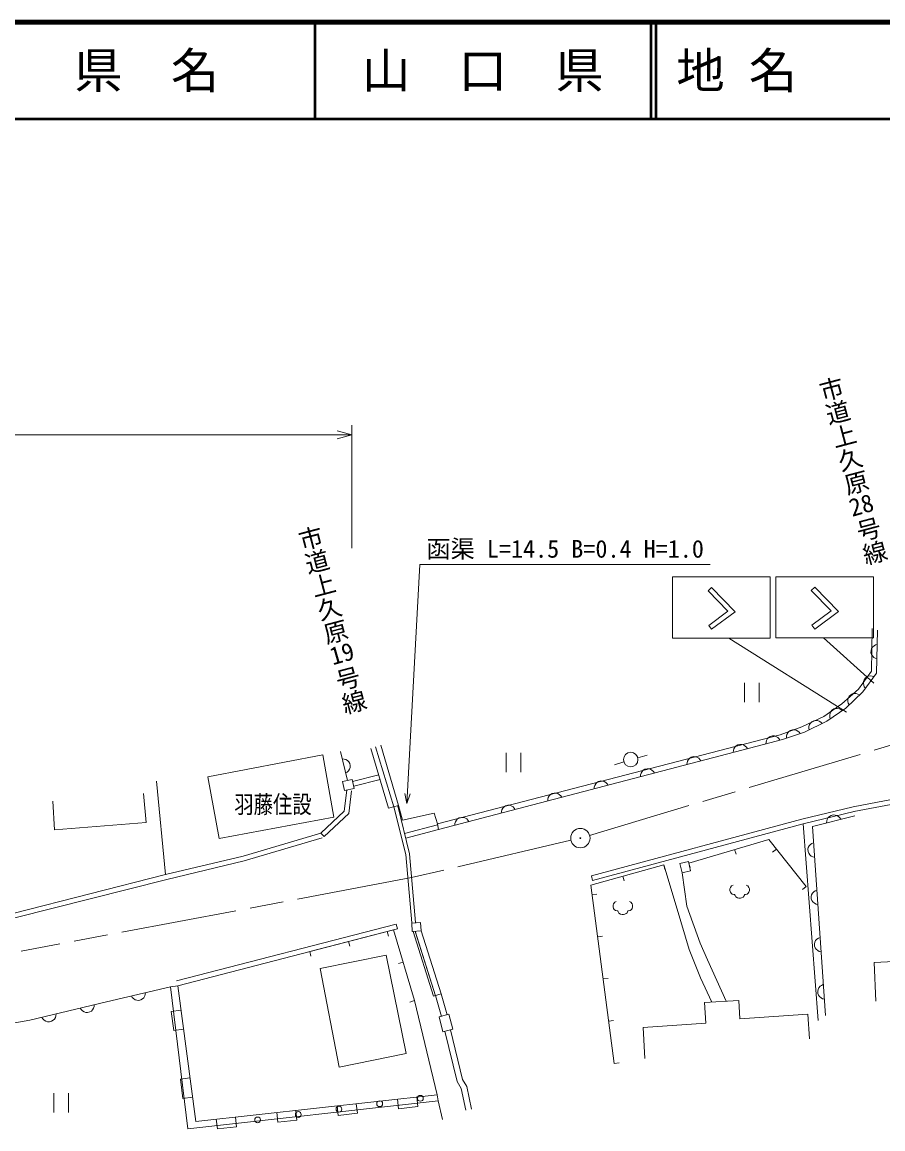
# Model space of a CAD drawing. Units: millimetres, scale not verified. Extents: x 40000 to 680000, y 20000 to 380000.
# Drawn here: x 302746 to 391737, y 265590 to 380000 of the extents above; entities that cross this region are included whole.
import ezdxf
from ezdxf.enums import TextEntityAlignment as Align

# ---------------------------------------------------------------- set-up
doc = ezdxf.new("R2010")
doc.units = ezdxf.units.MM
doc.header["$LTSCALE"] = 1000
doc.linetypes.add('CHAIN', pattern=[18.5, 12, -1.5, 3.5, -1.5])
for name, color, linetype, lineweight in [('M-BGD', 7, 'Continuous', 13), ('M-BGD-EXST', 7, 'Continuous', 13), ('M-BMK', 2, 'CHAIN', 13), ('M-BMK-SRVR', 3, 'Continuous', 13), ('M-STR-HTXT', 7, 'Continuous', 13), ('M-TTL', 2, 'Continuous', 140), ('M-TTL-LINE', 7, 'Continuous', 50), ('M-TTL-TXT', 7, 'Continuous', 50)]:
    doc.layers.add(name, color=color, linetype=linetype, lineweight=lineweight)
doc.layers.add('M-BGD-HTXT', color=7, linetype='Continuous')
doc.styles.add('@ＭＳ ゴシック', font='')
doc.styles.add('ＭＳ ゴシック', font='')
doc.styles.get('@ＭＳ ゴシック').set_extended_font_data('@MS Gothic')
doc.styles.get('ＭＳ ゴシック').set_extended_font_data('MS Gothic')

msp = doc.modelspace()

# ---------------------------------------------------------------- linework, layer by layer
at = {"layer": 'M-BGD'}
for p, q in [((390577, 312891), (390642, 317308)), ((391189, 317146), (391091, 312696)), ((390513, 315055), (390507, 314815)), ((390507, 314815), (390563, 314634)), ((390576, 315233), (390513, 315055)), ((390563, 314634), (390650, 314482)), ((390670, 315381), (390576, 315233)), ((390823, 315528), (390670, 315381)), ((390975, 315615), (390823, 315528)), ((391156, 315671), (390975, 315615)), ((390650, 314482), (390797, 314328)), ((390797, 314328), (390945, 314235)), ((390945, 314235), (391123, 314171)), ((389213, 311040), (390577, 312891)), ((391091, 312696), (389662, 310780)), ((390261, 312386), (390099, 312320)), ((390471, 312417), (390261, 312386)), ((390645, 312399), (390471, 312417)), ((390825, 312340), (390645, 312399)), ((377443, 311715), (377443, 309715)), ((378963, 309715), (378963, 311715)), ((389740, 311839), (389723, 311665)), ((389723, 311665), (389753, 311455)), ((389800, 312019), (389740, 311839)), ((389753, 311455), (389820, 311293)), ((389943, 312211), (389800, 312019)), ((389820, 311293), (389928, 311137)), ((390099, 312320), (389943, 312211)), ((387492, 309514), (389213, 311040)), ((389662, 310780), (387908, 309092)), ((388174, 310138), (388128, 309970)), ((388262, 310307), (388174, 310138)), ((388435, 310473), (388262, 310307)), ((388606, 310555), (388435, 310473)), ((388776, 310594), (388606, 310555)), ((388989, 310590), (388776, 310594)), ((389157, 310544), (388989, 310590)), ((389325, 310456), (389157, 310544)), ((385640, 308215), (387492, 309514)), ((387908, 309092), (385927, 307728)), ((386659, 308997), (386462, 308860)), ((386842, 309049), (386659, 308997)), ((387016, 309060), (386842, 309049)), ((387225, 309022), (387016, 309060)), ((387384, 308949), (387225, 309022)), ((387536, 308835), (387384, 308949)), ((388128, 309970), (388124, 309757)), ((388124, 309757), (388163, 309587)), ((388163, 309587), (388245, 309416)), ((383367, 307143), (385640, 308215)), ((384603, 307777), (384388, 307671)), ((384791, 307803), (384603, 307777)), ((384966, 307789), (384791, 307803)), ((385167, 307721), (384966, 307789)), ((386275, 308550), (386237, 308341)), ((386237, 308341), (386247, 308167)), ((386247, 308167), (386300, 307984)), ((386348, 308709), (386275, 308550)), ((386462, 308860), (386348, 308709)), ((381126, 306331), (383367, 307143)), ((382022, 306665), (381907, 306533)), ((382174, 306778), (382022, 306665)), ((382402, 306853), (382174, 306778)), ((382592, 306853), (382402, 306853)), ((382763, 306814), (382592, 306853)), ((382952, 306718), (382763, 306814)), ((383084, 306604), (382952, 306718)), ((385927, 307728), (383622, 306591)), ((384090, 307190), (384076, 307016)), ((384076, 307016), (384102, 306828)), ((384159, 307391), (384090, 307190)), ((384253, 307538), (384159, 307391)), ((384388, 307671), (384253, 307538)), ((385314, 307626), (385167, 307721)), ((385447, 307491), (385314, 307626)), ((345681, 297140), (379243, 305844)), ((379243, 305844), (381126, 306331)), ((381348, 305844), (379400, 305324)), ((379661, 305580), (379649, 305391)), ((379709, 305748), (379661, 305580)), ((379815, 305932), (379709, 305748)), ((379937, 306058), (379815, 305932)), ((380096, 306162), (379937, 306058)), ((380327, 306224), (380096, 306162)), ((380517, 306212), (380327, 306224)), ((380685, 306164), (380517, 306212)), ((380869, 306058), (380685, 306164)), ((380994, 305936), (380869, 306058)), ((381099, 305777), (380994, 305936)), ((383622, 306591), (381348, 305844)), ((381773, 306173), (381772, 305983)), ((381812, 306344), (381773, 306173)), ((381907, 306533), (381812, 306344)), ((383197, 306452), (383084, 306604)), ((336395, 301617), (335662, 304598)), ((340612, 298735), (338815, 304922)), ((339286, 305099), (341192, 298896)), ((339846, 305246), (341673, 299030)), ((379400, 305324), (345811, 296523)), ((352794, 304473), (352794, 302473)), ((354314, 302473), (354314, 304473)), ((376287, 304695), (376275, 304506)), ((376336, 304863), (376287, 304695)), ((376443, 305046), (376336, 304863)), ((376566, 305171), (376443, 305046)), ((376725, 305275), (376566, 305171)), ((376957, 305336), (376725, 305275)), ((377146, 305323), (376957, 305336)), ((377314, 305274), (377146, 305323)), ((377497, 305167), (377314, 305274)), ((377622, 305045), (377497, 305167)), ((377726, 304886), (377622, 305045)), ((321954, 301992), (333833, 304259)), ((333833, 304259), (334966, 297821)), ((336039, 303821), (335849, 303836)), ((336206, 303769), (336039, 303821)), ((336387, 303659), (336206, 303769)), ((336510, 303535), (336387, 303659)), ((336612, 303375), (336510, 303535)), ((336669, 303142), (336612, 303375)), ((364955, 303530), (364006, 303217)), ((366391, 303963), (367356, 304226)), ((371489, 303438), (371477, 303248)), ((371538, 303606), (371489, 303438)), ((371645, 303789), (371538, 303606)), ((371767, 303914), (371645, 303789)), ((371926, 304017), (371767, 303914)), ((372158, 304078), (371926, 304017)), ((372348, 304066), (372158, 304078)), ((372516, 304017), (372348, 304066)), ((372699, 303910), (372516, 304017)), ((372824, 303787), (372699, 303910)), ((372928, 303628), (372824, 303787)), ((336207, 302379), (336368, 302481)), ((336368, 302481), (336492, 302604)), ((336492, 302604), (336602, 302785)), ((336602, 302785), (336654, 302952)), ((336654, 302952), (336669, 303142)), ((336906, 301502), (339634, 302174)), ((366691, 302180), (366678, 301991)), ((366740, 302348), (366691, 302180)), ((366847, 302531), (366740, 302348)), ((366969, 302656), (366847, 302531)), ((367128, 302760), (366969, 302656)), ((367360, 302821), (367128, 302760)), ((367549, 302808), (367360, 302821)), ((367717, 302759), (367549, 302808)), ((367900, 302652), (367717, 302759)), ((368025, 302530), (367900, 302652)), ((368129, 302371), (368025, 302530)), ((317572, 291870), (316650, 301539)), ((323133, 295599), (321954, 301992)), ((336881, 301717), (335879, 301511)), ((335879, 301511), (336075, 300562)), ((337076, 300768), (336881, 301717)), ((337025, 301017), (339754, 301689)), ((361892, 300923), (361880, 300734)), ((361941, 301091), (361892, 300923)), ((362048, 301274), (361941, 301091)), ((362171, 301399), (362048, 301274)), ((362330, 301503), (362171, 301399)), ((362562, 301564), (362330, 301503)), ((362751, 301551), (362562, 301564)), ((362919, 301502), (362751, 301551)), ((363102, 301395), (362919, 301502)), ((363227, 301273), (363102, 301395)), ((363331, 301114), (363227, 301273)), ((315562, 297277), (315289, 300269)), ((336307, 300610), (336045, 298440)), ((336075, 300562), (337076, 300768)), ((336803, 300550), (336520, 298200)), ((357143, 299834), (357094, 299666)), ((357250, 300017), (357143, 299834)), ((357372, 300142), (357250, 300017)), ((357531, 300245), (357372, 300142)), ((357763, 300306), (357531, 300245)), ((357953, 300294), (357763, 300306)), ((358121, 300245), (357953, 300294)), ((358304, 300138), (358121, 300245)), ((358429, 300015), (358304, 300138)), ((358532, 299857), (358429, 300015)), ((395284, 300156), (388652, 298889)), ((305904, 299453), (306086, 296506)), ((341673, 299030), (340612, 298735)), ((341192, 298896), (342409, 293962)), ((341581, 298992), (342805, 294028)), ((341673, 299030), (342085, 297498)), ((352452, 298759), (352344, 298576)), ((352574, 298885), (352452, 298759)), ((352733, 298988), (352574, 298885)), ((352965, 299049), (352733, 298988)), ((353154, 299037), (352965, 299049)), ((353322, 298988), (353154, 299037)), ((353505, 298880), (353322, 298988)), ((353630, 298758), (353505, 298880)), ((353734, 298599), (353630, 298758)), ((357094, 299666), (357081, 299476)), ((388652, 298889), (383372, 297621)), ((395377, 299665), (388746, 298397)), ((334966, 297821), (323133, 295599)), ((336045, 298440), (333629, 296172)), ((336520, 298200), (333971, 295807)), ((342085, 297498), (345356, 298234)), ((345356, 298234), (345681, 297140)), ((347653, 297502), (347546, 297319)), ((347775, 297627), (347653, 297502)), ((347934, 297731), (347775, 297627)), ((348167, 297792), (347934, 297731)), ((348356, 297779), (348167, 297792)), ((348524, 297730), (348356, 297779)), ((348707, 297623), (348524, 297730)), ((348832, 297501), (348707, 297623)), ((348936, 297342), (348832, 297501)), ((352295, 298408), (352283, 298219)), ((352344, 298576), (352295, 298408)), ((383372, 297621), (361599, 291750)), ((388769, 298402), (383496, 297137)), ((388843, 297959), (384450, 296861)), ((385985, 297585), (385934, 297417)), ((386094, 297767), (385985, 297585)), ((386218, 297890), (386094, 297767)), ((386378, 297992), (386218, 297890)), ((386611, 298050), (386378, 297992)), ((386800, 298036), (386611, 298050)), ((386967, 297985), (386800, 298036)), ((387149, 297876), (386967, 297985)), ((387273, 297752), (387149, 297876)), ((387375, 297592), (387273, 297752)), ((306086, 296506), (315562, 297277)), ((342281, 296132), (345686, 297007)), ((342406, 295648), (345811, 296523)), ((345681, 297140), (345811, 296523)), ((347497, 297151), (347485, 296962)), ((347546, 297319), (347497, 297151)), ((383496, 297137), (361730, 291267)), ((383496, 297137), (385042, 276798)), ((384450, 296861), (385802, 277305)), ((385934, 297417), (385919, 297228)), ((333629, 296172), (325586, 293785)), ((333771, 295692), (325715, 293302)), ((333629, 296172), (333971, 295807)), ((379931, 295509), (371673, 293055)), ((383817, 290652), (379931, 295509)), ((376414, 294464), (376556, 293984)), ((380728, 294513), (380337, 294201)), ((384030, 294676), (383983, 294493)), ((383983, 294493), (383999, 294253)), ((383999, 294253), (384071, 294078)), ((384110, 294832), (384030, 294676)), ((384071, 294078), (384172, 293934)), ((384249, 294992), (384110, 294832)), ((384392, 295092), (384249, 294992)), ((384568, 295165), (384392, 295092)), ((325586, 293785), (317572, 291870)), ((325715, 293302), (317691, 291385)), ((342409, 293962), (343028, 286891)), ((342805, 294028), (343426, 286926)), ((369076, 292891), (361557, 290779)), ((369076, 292891), (369211, 292409)), ((369076, 292891), (370470, 288287)), ((371628, 293245), (370741, 293034)), ((370741, 293034), (370976, 292046)), ((371863, 292257), (371628, 293245)), ((371673, 293055), (371816, 292575)), ((384172, 293934), (384332, 293795)), ((384332, 293795), (384487, 293716)), ((384487, 293716), (384671, 293668)), ((317572, 291870), (301916, 287893)), ((361599, 291750), (361730, 291267)), ((370976, 292046), (371863, 292257)), ((371483, 288625), (370976, 292046)), ((317691, 291385), (301986, 287395)), ((361557, 290779), (363965, 272363)), ((364842, 291702), (364978, 291220)), ((376092, 290707), (375972, 290547)), ((376252, 290787), (376092, 290707)), ((377772, 290707), (377612, 290787)), ((377892, 290547), (377772, 290707)), ((383817, 290652), (383426, 290340)), ((361685, 289802), (362181, 289867)), ((375972, 290547), (375932, 290387)), ((375932, 290387), (375932, 290227)), ((375932, 290227), (375972, 290067)), ((375972, 290067), (376052, 289947)), ((376052, 289947), (376172, 289867)), ((376172, 289867), (376332, 289827)), ((376332, 289827), (376412, 289827)), ((376412, 289827), (376452, 289707)), ((376452, 289707), (376532, 289587)), ((376532, 289587), (376692, 289467)), ((376692, 289467), (376852, 289427)), ((377012, 289427), (377132, 289467)), ((377132, 289467), (377292, 289547)), ((377292, 289547), (377372, 289627)), ((377372, 289627), (377412, 289707)), ((377412, 289707), (377452, 289827)), ((377452, 289827), (377532, 289827)), ((377532, 289827), (377692, 289867)), ((377692, 289867), (377812, 289947)), ((377812, 289947), (377892, 290067)), ((377932, 290387), (377892, 290547)), ((377892, 290067), (377932, 290227)), ((377932, 290227), (377932, 290387)), ((384368, 289787), (384321, 289604)), ((384321, 289604), (384337, 289364)), ((384447, 289943), (384368, 289787)), ((384587, 290103), (384447, 289943)), ((384730, 290203), (384587, 290103)), ((384906, 290276), (384730, 290203)), ((363892, 288858), (363852, 288698)), ((363852, 288698), (363852, 288538)), ((363852, 288538), (363892, 288378)), ((364012, 289018), (363892, 288858)), ((363892, 288378), (363972, 288258)), ((364172, 289098), (364012, 289018)), ((365692, 289018), (365532, 289098)), ((365812, 288858), (365692, 289018)), ((365732, 288258), (365812, 288378)), ((365852, 288698), (365812, 288858)), ((365812, 288378), (365852, 288538)), ((365852, 288538), (365852, 288698)), ((372835, 284781), (371483, 288625)), ((376852, 289427), (377012, 289427)), ((384337, 289364), (384409, 289189)), ((384409, 289189), (384510, 289045)), ((384510, 289045), (384670, 288906)), ((384670, 288906), (384825, 288827)), ((384825, 288827), (385009, 288779)), ((363972, 288258), (364092, 288178)), ((364092, 288178), (364252, 288138)), ((364252, 288138), (364332, 288138)), ((364332, 288138), (364372, 288018)), ((364372, 288018), (364452, 287898)), ((364452, 287898), (364612, 287778)), ((364612, 287778), (364772, 287738)), ((364772, 287738), (364932, 287738)), ((364932, 287738), (365052, 287778)), ((365052, 287778), (365212, 287858)), ((365212, 287858), (365292, 287938)), ((365292, 287938), (365332, 288018)), ((365332, 288018), (365372, 288138)), ((365372, 288138), (365452, 288138)), ((365452, 288138), (365612, 288178)), ((365612, 288178), (365732, 288258)), ((370470, 288287), (371694, 284147)), ((318702, 280877), (341429, 286751)), ((318827, 280392), (341555, 286267)), ((341128, 286157), (332475, 283920)), ((343317, 278844), (341128, 286157)), ((341429, 286751), (341555, 286267)), ((343924, 286927), (343024, 286860)), ((343024, 286860), (343088, 285996)), ((343088, 285996), (343988, 286063)), ((343988, 286063), (343924, 286927)), ((343988, 286063), (346053, 279533)), ((346053, 279533), (343988, 286063)), ((336486, 284957), (336611, 284473)), ((340497, 285993), (340622, 285509)), ((345291, 279291), (343168, 286002)), ((345481, 279352), (343373, 286017)), ((345481, 279352), (343416, 285882)), ((362255, 285442), (362751, 285507)), ((384706, 284898), (384658, 284715)), ((384785, 285054), (384706, 284898)), ((384925, 285214), (384785, 285054)), ((385068, 285314), (384925, 285214)), ((385244, 285386), (385068, 285314)), ((332475, 283920), (332600, 283436)), ((371694, 284147), (372877, 281191)), ((373595, 283049), (372835, 284781)), ((384658, 284715), (384675, 284475)), ((384675, 284475), (384747, 284300)), ((384747, 284300), (384847, 284156)), ((384847, 284156), (385007, 284017)), ((385007, 284017), (385163, 283937)), ((385163, 283937), (385347, 283890)), ((333544, 282155), (340380, 283543)), ((340380, 283543), (342462, 273397)), ((342129, 282812), (341650, 282669)), ((375543, 278790), (373595, 283049)), ((390851, 282805), (399820, 283195)), ((391024, 278775), (390851, 282805)), ((335520, 271955), (333544, 282155)), ((318079, 280286), (318827, 280392)), ((318827, 280392), (320696, 266347)), ((362825, 281083), (363321, 281147)), ((372877, 281191), (374060, 278701)), ((385263, 280325), (385123, 280165)), ((385406, 280425), (385263, 280325)), ((385581, 280497), (385406, 280425)), ((311457, 278737), (318079, 280286)), ((314038, 279340), (314137, 279179)), ((314137, 279179), (314259, 279053)), ((315316, 279146), (315428, 279327)), ((315428, 279327), (315481, 279493)), ((315481, 279493), (315498, 279682)), ((319873, 265600), (318079, 280286)), ((345291, 279291), (346053, 279533)), ((346103, 277215), (345477, 279365)), ((346679, 277382), (346053, 279533)), ((385044, 280009), (384996, 279825)), ((384996, 279825), (385013, 279586)), ((385013, 279586), (385085, 279411)), ((385123, 280165), (385044, 280009)), ((385085, 279411), (385185, 279267)), ((385185, 279267), (385345, 279128)), ((303552, 276812), (311457, 278737)), ((308752, 278078), (308853, 277918)), ((310032, 277896), (310142, 278077)), ((310142, 278077), (310194, 278244)), ((310194, 278244), (310209, 278433)), ((314259, 279053), (314439, 278941)), ((314439, 278941), (314606, 278888)), ((314606, 278888), (314795, 278870)), ((314795, 278870), (315028, 278925)), ((315028, 278925), (315190, 279025)), ((315190, 279025), (315316, 279146)), ((343317, 278844), (342838, 278700)), ((343317, 278844), (345667, 269124)), ((373299, 278656), (376848, 278867)), ((373426, 276502), (373299, 278656)), ((376848, 278867), (376932, 276967)), ((385345, 279128), (385501, 279048)), ((385501, 279048), (385685, 279001)), ((304799, 277116), (304900, 276955)), ((304900, 276955), (305023, 276831)), ((305954, 276810), (306079, 276933)), ((306079, 276933), (306189, 277115)), ((306189, 277115), (306241, 277282)), ((306241, 277282), (306257, 277471)), ((308853, 277918), (308976, 277793)), ((308976, 277793), (309157, 277683)), ((309157, 277683), (309324, 277631)), ((309324, 277631), (309513, 277615)), ((309513, 277615), (309746, 277672)), ((309746, 277672), (309907, 277773)), ((309907, 277773), (310032, 277896)), ((319162, 277872), (318171, 277740)), ((318171, 277740), (318435, 275758)), ((346861, 277430), (345854, 277167)), ((345854, 277167), (346253, 275635)), ((347261, 275897), (346861, 277430)), ((376932, 276967), (383986, 277431)), ((383986, 277431), (384155, 274897)), ((298265, 275904), (303552, 276812)), ((305023, 276831), (305204, 276720)), ((305204, 276720), (305371, 276668)), ((305371, 276668), (305560, 276653)), ((305560, 276653), (305794, 276710)), ((305794, 276710), (305954, 276810)), ((318435, 275758), (319426, 275890)), ((346253, 275635), (347261, 275897)), ((348286, 270704), (347043, 275841)), ((363395, 276723), (363891, 276787)), ((366964, 276080), (373426, 276502)), ((367133, 272870), (366964, 276080)), ((347724, 270476), (346459, 275699)), ((342462, 273397), (335520, 271955)), ((363965, 272363), (364461, 272427)), ((320097, 270850), (319106, 270718)), ((319106, 270718), (319369, 268735)), ((348153, 269750), (347724, 270476)), ((348719, 269971), (348286, 270704)), ((306029, 269270), (306029, 267270)), ((307549, 267270), (307549, 269270)), ((319369, 268735), (320361, 268867)), ((320696, 266347), (345667, 269124)), ((343650, 267894), (343539, 268888)), ((345667, 269124), (345773, 268483)), ((345667, 269124), (345773, 268483)), ((348632, 267513), (348153, 269750)), ((349218, 267639), (348719, 269971)), ((345773, 268483), (319873, 265600)), ((335309, 267972), (335419, 266978)), ((337407, 267199), (337297, 268193)), ((341551, 268667), (341662, 267673)), ((341662, 267673), (343650, 267894)), ((345773, 268483), (346201, 266561)), ((322823, 266584), (322934, 265590)), ((324922, 265811), (324811, 266805)), ((329066, 267278), (329177, 266284)), ((331164, 266505), (331054, 267499)), ((335419, 266978), (337407, 267199)), ((322934, 265590), (324922, 265811)), ((329177, 266284), (331164, 266505))]:
    msp.add_line(p, q, dxfattribs=at)
for centre, radius in [((365668, 303765), 750), ((343916, 268751), 300), ((335505, 267632), 300), ((339711, 268191), 300), ((327094, 266512), 300), ((331300, 267072), 300)]:
    msp.add_circle(centre, radius, dxfattribs=at)
at = {"layer": 'M-BGD-EXST'}
for p, q in [((369995, 316312), (369995, 322647)), ((369995, 322647), (380083, 322647)), ((380083, 322647), (380083, 316312)), ((380665, 316338), (380665, 322673)), ((380665, 322673), (390753, 322673)), ((390753, 322673), (390753, 316338)), ((373670, 321211), (374029, 321559)), ((374029, 321559), (376466, 319048)), ((384339, 321236), (384698, 321585)), ((384698, 321585), (387135, 319074)), ((375709, 319109), (373670, 321211)), ((386379, 319135), (384339, 321236)), ((373731, 317640), (375709, 319109)), ((376466, 319048), (374029, 317238)), ((384400, 317666), (386379, 319135)), ((387135, 319074), (384698, 317264)), ((373731, 317640), (374029, 317238)), ((384400, 317666), (384698, 317264)), ((380083, 316312), (369995, 316312)), ((375805, 316312), (387973, 308667)), ((390753, 316338), (380665, 316338)), ((390795, 311665), (385593, 316338))]:
    msp.add_line(p, q, dxfattribs=at)
at = {"layer": 'M-BMK'}
for p, q in [((407127, 309603), (361418, 295933)), ((359487, 295418), (343015, 291559)), ((343015, 291559), (302653, 283954))]:
    msp.add_line(p, q, dxfattribs=at)
at = {"layer": 'M-BMK-SRVR'}
for radius in [1000, 40]:
    msp.add_circle((360460, 295647), radius, dxfattribs=at)
at = {"layer": 'M-STR-HTXT'}
for p, q in [((335319, 337763), (336819, 337343)), ((336819, 338343), (336819, 325612)), ((127950, 337343), (336819, 337343)), ((336819, 337343), (335319, 336923)), ((342533, 299239), (343878, 323936)), ((343878, 323936), (373894, 323936)), ((342533, 299239), (342308, 300253)), ((342867, 300222), (342533, 299239))]:
    msp.add_line(p, q, dxfattribs=at)
at = {"layer": 'M-TTL'}
msp.add_line((680000, 380000), (40000, 380000), dxfattribs=at)
at = {"layer": 'M-TTL-LINE'}
for p, q in [((333000, 380000), (333000, 370000)), ((367750, 380000), (367750, 370000)), ((368250, 380000), (368250, 370000)), ((40000, 370000), (680000, 370000))]:
    msp.add_line(p, q, dxfattribs=at)

# ---------------------------------------------------------------- texts
at = {"layer": 'M-BGD', "style": 'ＭＳ ゴシック', "width": 0.8}
msp.add_text('羽藤住設', height=1833, dxfattribs=at).set_placement((324682, 297665), align=Align.BOTTOM_LEFT)
at = {"layer": 'M-BGD-HTXT', "style": '@ＭＳ ゴシック'}
for p in [(386089, 343289), (332251, 327860)]:
    msp.add_text('市道上久原\u3000号線', height=1833, rotation=284.8, dxfattribs=at).set_placement(p, align=Align.MIDDLE_LEFT)
at = {"layer": 'M-BGD-HTXT', "style": 'ＭＳ ゴシック'}
for s, p in [('28', (388704, 328324)), ('19', (335004, 312982))]:
    msp.add_text(s, height=1833, rotation=15.803, dxfattribs=at).set_placement(p, align=Align.BOTTOM_LEFT)
at = {"layer": 'M-STR-HTXT', "style": 'ＭＳ ゴシック'}
msp.add_text('函渠 L=14.5 B=0.4 H=1.0', height=1833, dxfattribs=at).set_placement((344544, 324085), align=Align.BOTTOM_LEFT)
at = {"layer": 'M-TTL-TXT', "style": 'ＭＳ ゴシック'}
for s, p in [('県\u3000名', (315625, 375000)), ('山\u3000口\u3000県', (350375, 375000))]:
    msp.add_text(s, height=3666, dxfattribs=at).set_placement(p, align=Align.MIDDLE_CENTER)
msp.add_text('地 名', height=3666, dxfattribs=at).set_placement((370380, 375000), align=Align.MIDDLE_LEFT)

doc.saveas('drawing.dxf')
